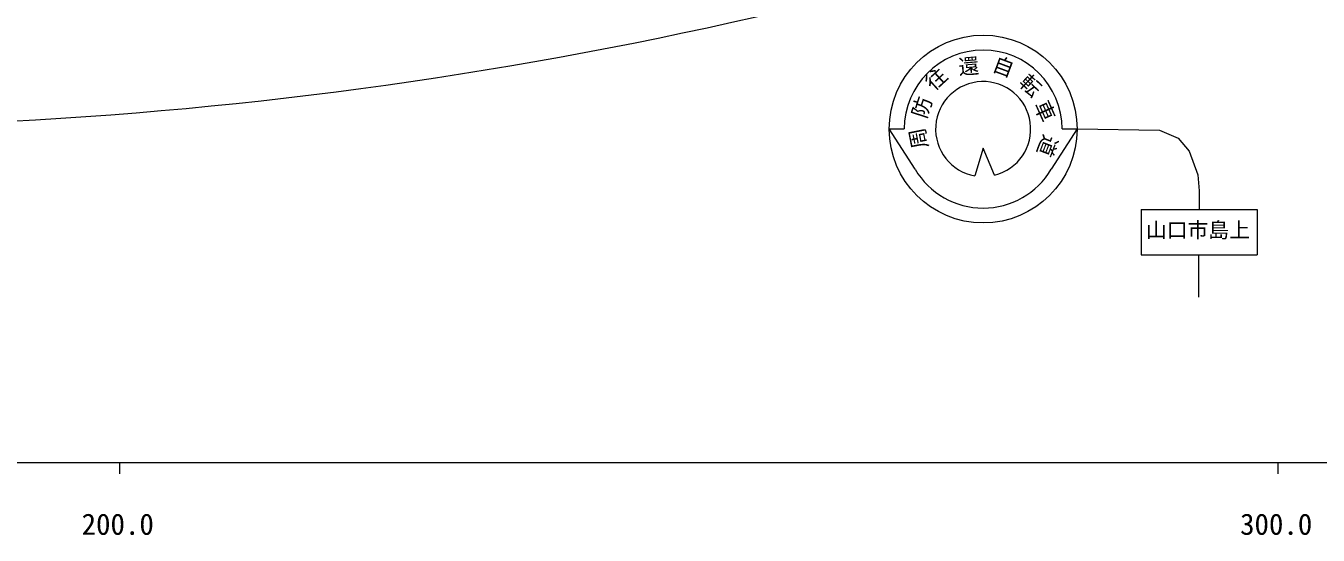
# Model space of a CAD drawing. Units: millimetres, scale not verified. Extents: x 40000 to 680000, y 20000 to 380000.
# Drawn here: x 259912 to 371467, y 198715 to 242682 of the extents above; entities that cross this region are included whole.
import ezdxf
from ezdxf.enums import TextEntityAlignment as Align

# ---------------------------------------------------------------- set-up
doc = ezdxf.new("R2010")
doc.units = ezdxf.units.MM
doc.header["$LTSCALE"] = 1000
for name, color, linetype, lineweight in [('M-STR-HTXT', 7, 'Continuous', 13), ('M-STR-STRC', 7, 'Continuous', 13), ('M-TTL-BAND', 7, 'Continuous', 13)]:
    doc.layers.add(name, color=color, linetype=linetype, lineweight=lineweight)
doc.styles.add('ＭＳ ゴシック', font='')
doc.styles.get('ＭＳ ゴシック').set_extended_font_data('MS Gothic')

msp = doc.modelspace()

# ---------------------------------------------------------------- linework, layer by layer
at = {"layer": 'M-STR-HTXT'}
msp.add_arc((238701, 610662), 376736, 270.37975, 291.51103, dxfattribs=at)
at = {"layer": 'M-STR-STRC'}
for p, q in [((334442, 233782), (335731, 233782)), ((336680, 230300), (334442, 233782)), ((350656, 233782), (348425, 230308)), ((349369, 233782), (350656, 233782)), ((356175, 226833), (356175, 222909)), ((356175, 226833), (366207, 226833)), ((366207, 226833), (366207, 222909)), ((356175, 222909), (366207, 222909)), ((361129, 222909), (361129, 219251))]:
    msp.add_line(p, q, dxfattribs=at)
for points in [[(350656, 233782), (357771, 233672), (359388, 232988), (360321, 231869), (361067, 229817), (361191, 228449), (361191, 226833)], [(343523, 229785), (342538, 232133), (341842, 229730)]]:
    msp.add_lwpolyline(points, dxfattribs=at)
msp.add_circle((342550, 233771), 8108, dxfattribs=at)
for radius, start, end in [(6819, 0.09965, 179.90035), (4102, 283.71965, 260.06115), (6819, 210.5904, 329.48207)]:
    msp.add_arc((342550, 233771), radius, start, end, dxfattribs=at)
at = {"layer": 'M-TTL-BAND'}
for p, q in [((40000, 205000), (579000, 205000)), ((268000, 205000), (268000, 204000)), ((368000, 205000), (368000, 204000))]:
    msp.add_line(p, q, dxfattribs=at)

# ---------------------------------------------------------------- texts
at = {"layer": 'M-STR-STRC', "style": 'ＭＳ ゴシック'}
for s, rotation, p in [('還', 4.673, (341392, 238141)), ('自', 339.55, (343933, 238168)), ('往', 42.306, (339197, 237325)), ('転', 317.008, (345933, 236769)), ('防', 72.102, (338264, 235334)), ('車', 293.991, (346908, 234894)), ('周', 101.145, (338001, 233172)), ('道', 248.857, (347121, 232688))]:
    msp.add_text(s, height=1320, rotation=rotation, dxfattribs=at).set_placement(p, align=Align.BOTTOM_CENTER)
msp.add_text('山口市島上', height=1320, dxfattribs=at).set_placement((361091, 223999), align=Align.BOTTOM_CENTER)
at = {"layer": 'M-TTL-BAND', "style": 'ＭＳ ゴシック'}
for s, p in [('200.0', (267844, 198195)), ('300.0', (367844, 198195))]:
    msp.add_text(s, height=1833, dxfattribs=at).set_placement(p, align=Align.BOTTOM_CENTER)

doc.saveas('drawing.dxf')
